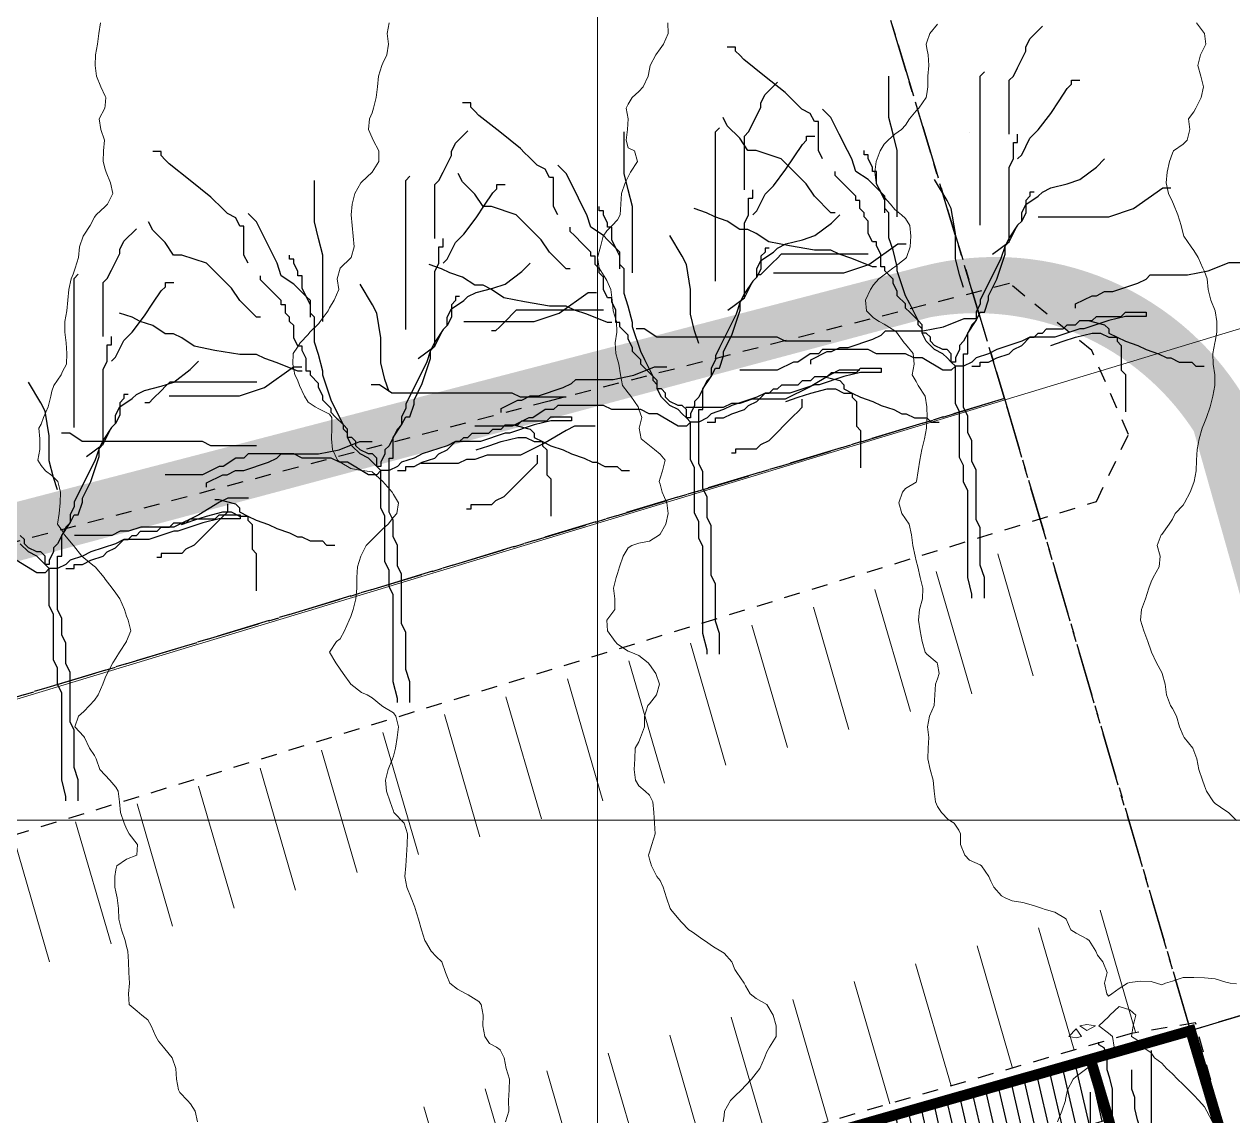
# Model space of a CAD drawing. Header units: centimetres. Extents: x 0 to 642158, y -847 to 649707.
# Drawn here: x 616940 to 616996.6, y 621173.5 to 621224.7 of the extents above; entities that cross this region are included whole.
import ezdxf

# ---------------------------------------------------------------- set-up
doc = ezdxf.new("R2010")
doc.units = ezdxf.units.CM
doc.header["$MEASUREMENT"] = 0
doc.linetypes.add('CENTERX2', pattern=[4, 2.5, -0.5, 0.5, -0.5])
doc.linetypes.add('JIS_02_0.7', pattern=[1.35, 0.75, -0.6])
for name, color, linetype, lineweight in [('MEV_environnement_V', 7, 'Continuous', 20), ('MEV_grille', 254, 'Continuous', 9), ('MEV_schema paysager_V', 7, 'Continuous', 20), ('MEV_vegetal_V', 7, 'Continuous', 25), ('WAL_parcellaire agricole', 7, 'JIS_02_0.7', 25), ('WAL_topographie 0.5', 253, 'Continuous', 20)]:
    doc.layers.add(name, color=color, linetype=linetype, lineweight=lineweight)
doc.layers.add('MEV_schema paysager_Ha', color=7, linetype='Continuous', lineweight=25, transparency=0.13)
doc.layers.add('SPW_parcellaire cadastral', color=7, linetype='CENTERX2', lineweight=25, true_color=0xff0542)
doc.linetypes.add('FENCELINE1', pattern='A,6.35,-2.54,[133,ltypeshp.shx,S=2.54,R=0,X=-2.54,Y=0],-2.54,25.4', length=36.83)
picture_1 = doc.add_image_def('image2.png', size_in_pixel=(6614, 11023))

# ---------------------------------------------------------------- blocks, each defined once
blk = doc.blocks.new('legende vegetal')
at = {"layer": 'MEV_vegetal_V'}
for points in [[(616986.01, 621219.345), (616986.01, 621221.87), (616986.204, 621222.064), (616986.398, 621222.453), (616986.787, 621223.23), (616986.787, 621223.424), (616986.981, 621223.813), (616987.564, 621224.395)], [(616977.265, 621218.18), (616977.071, 621218.568), (616977.071, 621219.928), (616976.877, 621219.928), (616976.682, 621220.316), (616976.294, 621220.511), (616975.905, 621220.899), (616975.711, 621221.093), (616975.517, 621221.287), (616974.545, 621222.064), (616973.573, 621222.841), (616973.379, 621223.036), (616973.185, 621223.23), (616973.185, 621223.424), (616972.796, 621223.424)], [(616984.649, 621215.072), (616984.649, 621222.064), (616984.844, 621222.259)], [(616973.599, 621216.724), (616973.599, 621219.249), (616973.793, 621219.443), (616973.988, 621219.832), (616974.376, 621220.609), (616974.376, 621220.803), (616974.57, 621221.192), (616975.153, 621221.774)], [(616980.763, 621215.46), (616980.763, 621218.568), (616980.569, 621219.345), (616980.374, 621220.122), (616980.374, 621222.064)], [(616986.398, 621218.18), (616986.593, 621218.374), (616986.981, 621219.151), (616987.37, 621219.539), (616987.953, 621220.316), (616988.341, 621220.899), (616988.73, 621221.482), (616988.924, 621221.676), (616988.924, 621221.87), (616989.313, 621221.87)], [(616964.855, 621215.559), (616964.66, 621215.947), (616964.66, 621217.307), (616964.466, 621217.307), (616964.272, 621217.695), (616963.883, 621217.89), (616963.494, 621218.278), (616963.3, 621218.472), (616963.106, 621218.666), (616962.134, 621219.443), (616961.163, 621220.22), (616960.968, 621220.415), (616960.774, 621220.609), (616960.774, 621220.803), (616960.385, 621220.803)], [(616977.848, 621215.654), (616977.654, 621215.654), (616976.877, 621216.431), (616976.488, 621217.014), (616976.099, 621217.403), (616975.322, 621218.18), (616974.156, 621218.568), (616973.768, 621218.568), (616973.379, 621219.151), (616972.796, 621219.734), (616972.602, 621220.122)], [(616980.18, 621215.654), (616980.18, 621216.431), (616979.986, 621216.626), (616979.597, 621217.014), (616979.403, 621217.208), (616978.82, 621217.597), (616978.626, 621218.18), (616978.431, 621218.568), (616978.043, 621219.345), (616977.654, 621220.122), (616977.265, 621220.511)], [(616959.091, 621214.453), (616959.091, 621216.978), (616959.285, 621217.172), (616959.479, 621217.56), (616959.868, 621218.337), (616959.868, 621218.532), (616960.062, 621218.92), (616960.645, 621219.503)], [(616968.352, 621212.839), (616968.352, 621215.947), (616968.158, 621216.724), (616967.964, 621217.501), (616967.964, 621219.443)], [(616972.239, 621212.451), (616972.239, 621219.443), (616972.433, 621219.638)], [(616973.988, 621215.559), (616974.182, 621215.753), (616974.57, 621216.53), (616974.959, 621216.918), (616975.542, 621217.695), (616975.931, 621218.278), (616976.319, 621218.861), (616976.514, 621219.055), (616976.514, 621219.249), (616976.902, 621219.249)], [(616984.844, 621197.59), (616984.844, 621198.561), (616984.649, 621199.144), (616984.649, 621200.892), (616984.455, 621201.28), (616984.455, 621203.611), (616984.261, 621204), (616984.261, 621204.971), (616984.066, 621205.359), (616984.066, 621206.136), (616983.872, 621206.525), (616983.872, 621209.05), (616984.066, 621209.05), (616984.066, 621210.021), (616984.455, 621210.604), (616984.649, 621210.992), (616984.844, 621210.992), (616985.038, 621211.575), (616985.038, 621211.769), (616985.427, 621212.546), (616985.815, 621213.712), (616985.815, 621214.1), (616986.01, 621214.295), (616986.01, 621217.791), (616986.204, 621218.18), (616986.204, 621218.957), (616986.398, 621218.957), (616986.398, 621219.345)], [(616950.346, 621213.287), (616950.152, 621213.676), (616950.152, 621215.035), (616949.958, 621215.035), (616949.763, 621215.424), (616949.375, 621215.618), (616948.986, 621216.007), (616948.792, 621216.201), (616948.597, 621216.395), (616947.626, 621217.172), (616946.654, 621217.949), (616946.46, 621218.143), (616946.266, 621218.337), (616946.266, 621218.532), (616945.877, 621218.532)], [(616987.175, 621216.626), (616986.981, 621216.626), (616986.981, 621216.431), (616986.787, 621216.237), (616986.787, 621215.654), (616986.593, 621215.266), (616986.398, 621215.072), (616986.01, 621214.489), (616985.815, 621214.1), (616985.621, 621213.518), (616984.844, 621211.964), (616984.649, 621211.575), (616984.649, 621211.381), (616984.455, 621210.992), (616984.455, 621210.604), (616984.261, 621210.41), (616984.066, 621210.021), (616983.872, 621209.633), (616983.678, 621209.439), (616983.678, 621209.244), (616983.484, 621208.856), (616983.484, 621208.662), (616983.289, 621208.662), (616983.095, 621208.856), (616982.901, 621209.05), (616982.512, 621209.244), (616982.123, 621209.633), (616981.929, 621210.021), (616981.929, 621210.41), (616981.735, 621210.604), (616981.346, 621211.381), (616981.152, 621211.769), (616980.763, 621212.935), (616980.763, 621213.129), (616980.569, 621213.906), (616980.374, 621214.489), (616980.374, 621215.654), (616980.18, 621215.849), (616980.18, 621216.237), (616979.986, 621216.626), (616979.791, 621217.014), (616979.791, 621217.597), (616979.597, 621217.597), (616979.597, 621217.791), (616979.403, 621218.18), (616979.403, 621218.374), (616979.208, 621218.374), (616979.208, 621218.568)], [(616967.769, 621213.033), (616967.769, 621213.81), (616967.575, 621214.005), (616967.186, 621214.393), (616966.992, 621214.587), (616966.409, 621214.976), (616966.215, 621215.559), (616966.02, 621215.947), (616965.632, 621216.724), (616965.243, 621217.501), (616964.855, 621217.89)], [(616985.232, 621213.712), (616986.01, 621214.295), (616986.398, 621215.072), (616986.593, 621215.266), (616986.593, 621215.654), (616986.787, 621216.043), (616987.37, 621216.431), (616987.564, 621216.626), (616987.953, 621216.82), (616988.73, 621217.014), (616989.313, 621217.208), (616990.09, 621217.791), (616990.479, 621218.18)], [(616953.844, 621210.568), (616953.844, 621213.676), (616953.65, 621214.453), (616953.455, 621215.23), (616953.455, 621217.172)], [(616957.73, 621210.179), (616957.73, 621217.172), (616957.925, 621217.366)], [(616965.438, 621213.033), (616965.243, 621213.033), (616964.466, 621213.81), (616964.077, 621214.393), (616963.689, 621214.782), (616962.912, 621215.559), (616961.746, 621215.947), (616961.357, 621215.947), (616960.968, 621216.53), (616960.385, 621217.113), (616960.191, 621217.501)], [(616984.261, 621197.59), (616984.261, 621197.784), (616984.066, 621198.561), (616984.066, 621202.64), (616983.872, 621203.029), (616983.872, 621203.805), (616983.678, 621204.194), (616983.678, 621206.331), (616983.484, 621206.719), (616983.484, 621208.467), (616983.289, 621208.662), (616983.289, 621209.05), (616983.095, 621209.244), (616982.901, 621209.244), (616982.512, 621209.439), (616982.318, 621209.633), (616982.318, 621209.827), (616982.123, 621210.021), (616981.929, 621210.021), (616981.929, 621210.216), (616981.735, 621210.41), (616981.735, 621210.604), (616981.346, 621210.992), (616981.152, 621211.187), (616981.152, 621211.381), (616980.763, 621211.769), (616980.763, 621211.964), (616980.569, 621212.352), (616980.569, 621212.546), (616980.18, 621212.935), (616980.18, 621213.129), (616979.986, 621213.129), (616979.986, 621213.712), (616979.791, 621214.1), (616979.791, 621214.295), (616979.597, 621214.295), (616979.403, 621214.683), (616979.403, 621215.266), (616979.208, 621215.46), (616979.208, 621215.654), (616979.014, 621215.849), (616979.014, 621216.237), (616978.82, 621216.237), (616978.82, 621216.431), (616978.626, 621216.626), (616978.431, 621216.82), (616978.043, 621217.208), (616977.848, 621217.403), (616977.848, 621217.597)], [(616983.872, 621212.158), (616983.678, 621212.741), (616983.484, 621213.518), (616983.484, 621214.683), (616983.289, 621215.849), (616983.095, 621216.237), (616982.512, 621217.208)], [(616959.479, 621213.287), (616959.674, 621213.481), (616960.062, 621214.258), (616960.451, 621214.647), (616961.034, 621215.424), (616961.422, 621216.007), (616961.811, 621216.589), (616962.005, 621216.783), (616962.005, 621216.978), (616962.394, 621216.978)], [(616972.433, 621194.969), (616972.433, 621195.94), (616972.239, 621196.523), (616972.239, 621198.271), (616972.044, 621198.659), (616972.044, 621200.99), (616971.85, 621201.379), (616971.85, 621202.35), (616971.656, 621202.738), (616971.656, 621203.515), (616971.461, 621203.904), (616971.461, 621206.429), (616971.656, 621206.429), (616971.656, 621207.4), (616972.044, 621207.983), (616972.239, 621208.371), (616972.433, 621208.371), (616972.627, 621208.954), (616972.627, 621209.148), (616973.016, 621209.925), (616973.405, 621211.091), (616973.405, 621211.479), (616973.599, 621211.674), (616973.599, 621215.17), (616973.793, 621215.559), (616973.793, 621216.336), (616973.988, 621216.336), (616973.988, 621216.724)], [(616987.37, 621215.46), (616990.673, 621215.46), (616991.839, 621215.849), (616993.199, 621216.82), (616993.588, 621216.82)], [(616953.261, 621210.762), (616953.261, 621211.539), (616953.067, 621211.733), (616952.678, 621212.122), (616952.484, 621212.316), (616951.901, 621212.704), (616951.707, 621213.287), (616951.512, 621213.676), (616951.124, 621214.453), (616950.735, 621215.23), (616950.346, 621215.618)], [(616974.765, 621214.005), (616974.57, 621214.005), (616974.57, 621213.81), (616974.376, 621213.616), (616974.376, 621213.033), (616974.182, 621212.645), (616973.988, 621212.451), (616973.599, 621211.868), (616973.405, 621211.479), (616973.21, 621210.897), (616972.433, 621209.343), (616972.239, 621208.954), (616972.239, 621208.76), (616972.044, 621208.371), (616972.044, 621207.983), (616971.85, 621207.789), (616971.656, 621207.4), (616971.461, 621207.012), (616971.267, 621206.818), (616971.267, 621206.623), (616971.073, 621206.235), (616971.073, 621206.041), (616970.879, 621206.041), (616970.684, 621206.235), (616970.49, 621206.429), (616970.101, 621206.623), (616969.713, 621207.012), (616969.518, 621207.4), (616969.518, 621207.789), (616969.324, 621207.983), (616968.935, 621208.76), (616968.741, 621209.148), (616968.352, 621210.314), (616968.352, 621210.508), (616968.158, 621211.285), (616967.964, 621211.868), (616967.964, 621213.033), (616967.769, 621213.228), (616967.769, 621213.616), (616967.575, 621214.005), (616967.381, 621214.393), (616967.381, 621214.976), (616967.186, 621214.976), (616967.186, 621215.17), (616966.992, 621215.559), (616966.992, 621215.753), (616966.798, 621215.753), (616966.798, 621215.947)], [(616979.791, 621213.129), (616979.597, 621213.129), (616978.626, 621213.518), (616978.043, 621213.712), (616977.654, 621213.906), (616976.877, 621213.906), (616975.711, 621214.1), (616974.739, 621214.295), (616974.156, 621214.683), (616973.768, 621214.877), (616973.379, 621214.877), (616972.796, 621215.266), (616972.213, 621215.46), (616971.824, 621215.654), (616971.241, 621215.849)], [(616972.822, 621211.091), (616973.599, 621211.674), (616973.988, 621212.451), (616974.182, 621212.645), (616974.182, 621213.033), (616974.376, 621213.422), (616974.959, 621213.81), (616975.153, 621214.005), (616975.542, 621214.199), (616976.319, 621214.393), (616976.902, 621214.587), (616977.68, 621215.17), (616978.068, 621215.559)], [(616943.555, 621209.86), (616943.555, 621212.385), (616943.749, 621212.579), (616943.944, 621212.968), (616944.332, 621213.745), (616944.332, 621213.939), (616944.527, 621214.327), (616945.11, 621214.91)], [(616950.929, 621210.762), (616950.735, 621210.762), (616949.958, 621211.539), (616949.569, 621212.122), (616949.18, 621212.51), (616948.403, 621213.287), (616947.237, 621213.676), (616946.849, 621213.676), (616946.46, 621214.258), (616945.877, 621214.841), (616945.683, 621215.23)], [(616971.85, 621194.969), (616971.85, 621195.163), (616971.656, 621195.94), (616971.656, 621200.019), (616971.461, 621200.408), (616971.461, 621201.184), (616971.267, 621201.573), (616971.267, 621203.71), (616971.073, 621204.098), (616971.073, 621205.846), (616970.879, 621206.041), (616970.879, 621206.429), (616970.684, 621206.623), (616970.49, 621206.623), (616970.101, 621206.818), (616969.907, 621207.012), (616969.907, 621207.206), (616969.713, 621207.4), (616969.518, 621207.4), (616969.518, 621207.595), (616969.324, 621207.789), (616969.324, 621207.983), (616968.935, 621208.371), (616968.741, 621208.566), (616968.741, 621208.76), (616968.352, 621209.148), (616968.352, 621209.343), (616968.158, 621209.731), (616968.158, 621209.925), (616967.769, 621210.314), (616967.769, 621210.508), (616967.575, 621210.508), (616967.575, 621211.091), (616967.381, 621211.479), (616967.381, 621211.674), (616967.186, 621211.674), (616966.992, 621212.062), (616966.992, 621212.645), (616966.798, 621212.839), (616966.798, 621213.033), (616966.603, 621213.228), (616966.603, 621213.616), (616966.409, 621213.616), (616966.409, 621213.81), (616966.215, 621214.005), (616966.02, 621214.199), (616965.632, 621214.587), (616965.438, 621214.782), (616965.438, 621214.976)], [(616957.925, 621192.697), (616957.925, 621193.668), (616957.73, 621194.251), (616957.73, 621195.999), (616957.536, 621196.388), (616957.536, 621198.719), (616957.342, 621199.107), (616957.342, 621200.078), (616957.147, 621200.467), (616957.147, 621201.244), (616956.953, 621201.632), (616956.953, 621204.158), (616957.147, 621204.158), (616957.147, 621205.129), (616957.536, 621205.711), (616957.73, 621206.1), (616957.925, 621206.1), (616958.119, 621206.683), (616958.119, 621206.877), (616958.508, 621207.654), (616958.896, 621208.819), (616958.896, 621209.208), (616959.091, 621209.402), (616959.091, 621212.899), (616959.285, 621213.287), (616959.285, 621214.064), (616959.479, 621214.064), (616959.479, 621214.453)], [(616971.461, 621209.537), (616971.267, 621210.12), (616971.073, 621210.897), (616971.073, 621212.062), (616970.879, 621213.228), (616970.684, 621213.616), (616970.101, 621214.587)], [(616974.959, 621212.839), (616978.263, 621212.839), (616979.428, 621213.228), (616980.789, 621214.199), (616981.177, 621214.199)], [(616960.256, 621211.733), (616960.062, 621211.733), (616960.062, 621211.539), (616959.868, 621211.345), (616959.868, 621210.762), (616959.674, 621210.373), (616959.479, 621210.179), (616959.091, 621209.596), (616958.896, 621209.208), (616958.702, 621208.625), (616957.925, 621207.071), (616957.73, 621206.683), (616957.73, 621206.488), (616957.536, 621206.1), (616957.536, 621205.711), (616957.342, 621205.517), (616957.147, 621205.129), (616956.953, 621204.74), (616956.759, 621204.546), (616956.759, 621204.352), (616956.564, 621203.963), (616956.564, 621203.769), (616956.37, 621203.769), (616956.176, 621203.963), (616955.982, 621204.158), (616955.593, 621204.352), (616955.204, 621204.74), (616955.01, 621205.129), (616955.01, 621205.517), (616954.816, 621205.711), (616954.427, 621206.488), (616954.233, 621206.877), (616953.844, 621208.042), (616953.844, 621208.237), (616953.65, 621209.014), (616953.455, 621209.596), (616953.455, 621210.762), (616953.261, 621210.956), (616953.261, 621211.345), (616953.067, 621211.733), (616952.872, 621212.122), (616952.872, 621212.704), (616952.678, 621212.704), (616952.678, 621212.899), (616952.484, 621213.287), (616952.484, 621213.481), (616952.289, 621213.481), (616952.289, 621213.676)], [(616958.313, 621208.819), (616959.091, 621209.402), (616959.479, 621210.179), (616959.674, 621210.373), (616959.674, 621210.762), (616959.868, 621211.15), (616960.451, 621211.539), (616960.645, 621211.733), (616961.034, 621211.927), (616961.811, 621212.122), (616962.394, 621212.316), (616963.171, 621212.899), (616963.56, 621213.287)], [(616967.381, 621210.508), (616967.186, 621210.508), (616966.215, 621210.897), (616965.632, 621211.091), (616965.243, 621211.285), (616964.466, 621211.285), (616963.3, 621211.479), (616962.329, 621211.674), (616961.746, 621212.062), (616961.357, 621212.256), (616960.968, 621212.256), (616960.385, 621212.645), (616959.802, 621212.839), (616959.414, 621213.033), (616958.831, 621213.228)], [(616979.403, 621213.712), (616975.322, 621213.712), (616975.128, 621213.518), (616974.934, 621213.323), (616974.545, 621212.935), (616974.351, 621212.741), (616974.156, 621212.741)], [(616989.119, 621211.187), (616989.119, 621211.381), (616989.896, 621211.769), (616990.09, 621211.769), (616990.479, 621211.964), (616990.868, 621211.964), (616992.034, 621212.352), (616992.422, 621212.546), (616992.616, 621212.741), (616994.365, 621212.741), (616995.337, 621212.935), (616996.308, 621213.323), (616996.891, 621213.323)], [(616942.195, 621205.586), (616942.195, 621212.579), (616942.389, 621212.773)], [(616957.342, 621192.697), (616957.342, 621192.891), (616957.147, 621193.668), (616957.147, 621197.747), (616956.953, 621198.136), (616956.953, 621198.913), (616956.759, 621199.301), (616956.759, 621201.438), (616956.564, 621201.827), (616956.564, 621203.575), (616956.37, 621203.769), (616956.37, 621204.158), (616956.176, 621204.352), (616955.982, 621204.352), (616955.593, 621204.546), (616955.399, 621204.74), (616955.399, 621204.935), (616955.204, 621205.129), (616955.01, 621205.129), (616955.01, 621205.323), (616954.816, 621205.517), (616954.816, 621205.711), (616954.427, 621206.1), (616954.233, 621206.294), (616954.233, 621206.488), (616953.844, 621206.877), (616953.844, 621207.071), (616953.65, 621207.46), (616953.65, 621207.654), (616953.261, 621208.042), (616953.261, 621208.237), (616953.067, 621208.237), (616953.067, 621208.819), (616952.872, 621209.208), (616952.872, 621209.402), (616952.678, 621209.402), (616952.484, 621209.791), (616952.484, 621210.373), (616952.289, 621210.568), (616952.289, 621210.762), (616952.095, 621210.956), (616952.095, 621211.345), (616951.901, 621211.345), (616951.901, 621211.539), (616951.707, 621211.733), (616951.512, 621211.927), (616951.124, 621212.316), (616950.929, 621212.51), (616950.929, 621212.704)], [(616943.944, 621208.694), (616944.138, 621208.888), (616944.527, 621209.665), (616944.915, 621210.054), (616945.498, 621210.831), (616945.887, 621211.414), (616946.276, 621211.996), (616946.47, 621212.191), (616946.47, 621212.385), (616946.859, 621212.385)], [(616956.953, 621207.265), (616956.759, 621207.848), (616956.564, 621208.625), (616956.564, 621209.791), (616956.37, 621210.956), (616956.176, 621211.345), (616955.593, 621212.316)], [(616960.451, 621210.568), (616963.754, 621210.568), (616964.92, 621210.956), (616966.28, 621211.927), (616966.669, 621211.927)], [(616952.872, 621208.237), (616952.678, 621208.237), (616951.707, 621208.625), (616951.124, 621208.819), (616950.735, 621209.014), (616949.958, 621209.014), (616948.792, 621209.208), (616947.82, 621209.402), (616947.237, 621209.791), (616946.849, 621209.985), (616946.46, 621209.985), (616945.877, 621210.373), (616945.294, 621210.568), (616944.905, 621210.762), (616944.322, 621210.956)], [(616966.992, 621211.091), (616962.912, 621211.091), (616962.717, 621210.897), (616962.523, 621210.702), (616962.134, 621210.314), (616961.94, 621210.12), (616961.746, 621210.12)], [(616984.261, 621208.467), (616984.649, 621208.467), (616984.649, 621208.662), (616985.038, 621208.662), (616985.427, 621208.856), (616986.01, 621209.05), (616986.204, 621209.244), (616986.593, 621209.439), (616986.981, 621209.827), (616987.175, 621209.827), (616987.37, 621210.021), (616987.564, 621210.021), (616987.758, 621210.216), (616988.536, 621210.216), (616988.73, 621210.41), (616989.119, 621210.41), (616989.313, 621210.604), (616989.896, 621210.604), (616990.09, 621210.798), (616991.256, 621210.798), (616991.451, 621210.992), (616992.422, 621210.992), (616992.422, 621210.798), (616991.451, 621210.798), (616990.673, 621210.604), (616989.507, 621210.216), (616989.313, 621210.216), (616988.147, 621209.827), (616986.981, 621209.827), (616986.593, 621209.633), (616985.427, 621209.244), (616985.038, 621209.05), (616984.455, 621208.856), (616984.261, 621208.662), (616983.872, 621208.467), (616983.484, 621208.467), (616983.289, 621208.273), (616982.901, 621208.273), (616981.929, 621208.856), (616981.54, 621208.856), (616981.152, 621209.05), (616979.791, 621209.05), (616979.403, 621209.244), (616977.265, 621209.244), (616977.071, 621209.05), (616976.682, 621209.05), (616976.099, 621208.662), (616975.905, 621208.662), (616975.128, 621208.273), (616973.379, 621208.273)], [(616976.708, 621208.566), (616976.708, 621208.76), (616977.485, 621209.148), (616977.68, 621209.148), (616978.068, 621209.343), (616978.457, 621209.343), (616979.623, 621209.731), (616980.011, 621209.925), (616980.206, 621210.12), (616981.955, 621210.12), (616982.926, 621210.314), (616983.898, 621210.702), (616984.481, 621210.702)], [(616989.507, 621210.604), (616989.702, 621210.604), (616990.479, 621210.41), (616990.673, 621210.216), (616990.673, 621210.021), (616991.062, 621209.827), (616991.062, 621209.633), (616991.256, 621209.439), (616991.256, 621208.273), (616991.451, 621208.079), (616991.451, 621206.331)], [(616942.389, 621188.104), (616942.389, 621189.075), (616942.195, 621189.658), (616942.195, 621191.406), (616942, 621191.795), (616942, 621194.126), (616941.806, 621194.514), (616941.806, 621195.486), (616941.612, 621195.874), (616941.612, 621196.651), (616941.418, 621197.04), (616941.418, 621199.565), (616941.612, 621199.565), (616941.612, 621200.536), (616942, 621201.119), (616942.195, 621201.507), (616942.389, 621201.507), (616942.583, 621202.09), (616942.583, 621202.284), (616942.972, 621203.061), (616943.361, 621204.227), (616943.361, 621204.615), (616943.555, 621204.809), (616943.555, 621208.306), (616943.749, 621208.694), (616943.749, 621209.471), (616943.944, 621209.471), (616943.944, 621209.86)], [(616977.654, 621209.633), (616975.517, 621209.633), (616975.128, 621209.827), (616969.493, 621209.827), (616968.91, 621210.216), (616968.521, 621210.216)], [(616987.953, 621209.439), (616988.536, 621209.633), (616989.119, 621209.827), (616989.896, 621210.021), (616990.285, 621210.021), (616990.673, 621209.827), (616991.062, 621209.827), (616991.451, 621209.633), (616992.034, 621209.439), (616992.422, 621209.244), (616993.005, 621209.05), (616993.394, 621208.856), (616993.588, 621208.856), (616993.977, 621208.662), (616994.56, 621208.662), (616994.754, 621208.467), (616995.142, 621208.467)], [(616944.721, 621207.14), (616944.527, 621207.14), (616944.527, 621206.946), (616944.332, 621206.752), (616944.332, 621206.169), (616944.138, 621205.78), (616943.944, 621205.586), (616943.555, 621205.003), (616943.361, 621204.615), (616943.166, 621204.032), (616942.389, 621202.478), (616942.195, 621202.09), (616942.195, 621201.896), (616942, 621201.507), (616942, 621201.119), (616941.806, 621200.924), (616941.612, 621200.536), (616941.418, 621200.147), (616941.223, 621199.953), (616941.223, 621199.759), (616941.029, 621199.37), (616941.029, 621199.176), (616940.835, 621199.176), (616940.64, 621199.37), (616940.446, 621199.565), (616940.057, 621199.759), (616939.669, 621200.147)], [(616942.778, 621204.227), (616943.555, 621204.809), (616943.944, 621205.586), (616944.138, 621205.78), (616944.138, 621206.169), (616944.332, 621206.557), (616944.915, 621206.946), (616945.11, 621207.14), (616945.498, 621207.334), (616946.276, 621207.529), (616946.859, 621207.723), (616947.636, 621208.306), (616948.024, 621208.694)], [(616941.806, 621188.104), (616941.806, 621188.298), (616941.612, 621189.075), (616941.612, 621193.155), (616941.418, 621193.543), (616941.418, 621194.32), (616941.223, 621194.709), (616941.223, 621196.845), (616941.029, 621197.234), (616941.029, 621198.982), (616940.835, 621199.176), (616940.835, 621199.565), (616940.64, 621199.759), (616940.446, 621199.759), (616940.057, 621199.953), (616939.863, 621200.147), (616939.863, 621200.342), (616939.669, 621200.536)], [(616946.642, 621207.073), (616949.945, 621207.073), (616951.111, 621207.461), (616952.471, 621208.433), (616952.86, 621208.433)], [(616971.85, 621205.846), (616972.239, 621205.846), (616972.239, 621206.041), (616972.627, 621206.041), (616973.016, 621206.235), (616973.599, 621206.429), (616973.793, 621206.623), (616974.182, 621206.818), (616974.57, 621207.206), (616974.765, 621207.206), (616974.959, 621207.4), (616975.153, 621207.4), (616975.348, 621207.595), (616976.125, 621207.595), (616976.319, 621207.789), (616976.708, 621207.789), (616976.902, 621207.983), (616977.485, 621207.983), (616977.68, 621208.177), (616978.846, 621208.177), (616979.04, 621208.371), (616980.011, 621208.371), (616980.011, 621208.177), (616979.04, 621208.177), (616978.263, 621207.983), (616977.097, 621207.595), (616976.902, 621207.595), (616975.736, 621207.206), (616974.57, 621207.206), (616974.182, 621207.012), (616973.016, 621206.623), (616972.627, 621206.429), (616972.044, 621206.235), (616971.85, 621206.041), (616971.461, 621205.846), (616971.073, 621205.846), (616970.879, 621205.652), (616970.49, 621205.652), (616969.518, 621206.235), (616969.13, 621206.235), (616968.741, 621206.429), (616967.381, 621206.429), (616966.992, 621206.623), (616964.855, 621206.623), (616964.66, 621206.429), (616964.272, 621206.429), (616963.689, 621206.041), (616963.494, 621206.041), (616962.717, 621205.652), (616960.968, 621205.652)], [(616962.2, 621206.294), (616962.2, 621206.488), (616962.977, 621206.877), (616963.171, 621206.877), (616963.56, 621207.071), (616963.949, 621207.071), (616965.114, 621207.46), (616965.503, 621207.654), (616965.697, 621207.848), (616967.446, 621207.848), (616968.418, 621208.042), (616969.389, 621208.431), (616969.972, 621208.431)], [(616979.014, 621208.273), (616978.043, 621208.273), (616977.654, 621208.079), (616976.682, 621207.496), (616975.517, 621206.913), (616973.962, 621206.913), (616973.379, 621206.719), (616972.99, 621206.719), (616972.602, 621206.525), (616970.853, 621206.525)], [(616941.418, 621202.673), (616941.223, 621203.255), (616941.029, 621204.032), (616941.029, 621205.198), (616940.835, 621206.363), (616940.64, 621206.752), (616940.057, 621207.723)], [(616950.757, 621207.721), (616946.677, 621207.721), (616946.482, 621207.527), (616946.288, 621207.333), (616945.899, 621206.944), (616945.705, 621206.75), (616945.511, 621206.75)], [(616965.243, 621207.012), (616963.106, 621207.012), (616962.717, 621207.206), (616957.082, 621207.206), (616956.499, 621207.595), (616956.11, 621207.595)], [(616977.097, 621207.983), (616977.291, 621207.983), (616978.068, 621207.789), (616978.263, 621207.595), (616978.263, 621207.4), (616978.651, 621207.206), (616978.651, 621207.012), (616978.846, 621206.818), (616978.846, 621205.652), (616979.04, 621205.458), (616979.04, 621203.71)], [(616975.542, 621206.818), (616976.125, 621207.012), (616976.708, 621207.206), (616977.485, 621207.4), (616977.874, 621207.4), (616978.263, 621207.206), (616978.651, 621207.206), (616979.04, 621207.012), (616979.623, 621206.818), (616980.011, 621206.623), (616980.594, 621206.429), (616980.983, 621206.235), (616981.177, 621206.235), (616981.566, 621206.041), (616982.149, 621206.041), (616982.343, 621205.846), (616982.732, 621205.846)], [(616976.294, 621206.913), (616976.294, 621206.525), (616976.099, 621206.331), (616975.905, 621206.136), (616975.517, 621205.748), (616975.128, 621205.359), (616974.739, 621204.971), (616974.351, 621204.777), (616974.156, 621204.582), (616973.185, 621204.582), (616973.185, 621204.388), (616972.99, 621204.388)], [(616957.342, 621203.575), (616957.73, 621203.575), (616957.73, 621203.769), (616958.119, 621203.769), (616958.508, 621203.963), (616959.091, 621204.158), (616959.285, 621204.352), (616959.674, 621204.546), (616960.062, 621204.935), (616960.256, 621204.935), (616960.451, 621205.129), (616960.645, 621205.129), (616960.839, 621205.323), (616961.617, 621205.323), (616961.811, 621205.517), (616962.2, 621205.517), (616962.394, 621205.711), (616962.977, 621205.711), (616963.171, 621205.906), (616964.337, 621205.906), (616964.531, 621206.1), (616965.503, 621206.1), (616965.503, 621205.906), (616964.531, 621205.906), (616963.754, 621205.711), (616962.588, 621205.323), (616962.394, 621205.323), (616961.228, 621204.935), (616960.062, 621204.935), (616959.674, 621204.74), (616958.508, 621204.352), (616958.119, 621204.158), (616957.536, 621203.963), (616957.342, 621203.769), (616956.953, 621203.575), (616956.564, 621203.575), (616956.37, 621203.381), (616955.982, 621203.381), (616955.01, 621203.963), (616954.621, 621203.963), (616954.233, 621204.158), (616952.872, 621204.158), (616952.484, 621204.352), (616950.346, 621204.352), (616950.152, 621204.158), (616949.763, 621204.158), (616949.18, 621203.769), (616948.986, 621203.769), (616948.209, 621203.381), (616946.46, 621203.381)], [(616950.735, 621204.74), (616948.597, 621204.74), (616948.209, 621204.935), (616942.574, 621204.935), (616941.991, 621205.323), (616941.602, 621205.323)], [(616966.603, 621205.652), (616965.632, 621205.652), (616965.243, 621205.458), (616964.272, 621204.875), (616963.106, 621204.292), (616961.551, 621204.292), (616960.968, 621204.098), (616960.58, 621204.098), (616960.191, 621203.904), (616958.442, 621203.904)], [(616962.588, 621205.711), (616962.783, 621205.711), (616963.56, 621205.517), (616963.754, 621205.323), (616963.754, 621205.129), (616964.143, 621204.935), (616964.143, 621204.74), (616964.337, 621204.546), (616964.337, 621203.381), (616964.531, 621203.186), (616964.531, 621201.438)], [(616948.391, 621202.8), (616948.391, 621202.994), (616949.168, 621203.382), (616949.362, 621203.382), (616949.751, 621203.577), (616950.139, 621203.577), (616951.305, 621203.965), (616951.694, 621204.159), (616951.888, 621204.354), (616953.637, 621204.354), (616954.609, 621204.548), (616955.58, 621204.936), (616956.163, 621204.936)], [(616961.034, 621204.546), (616961.617, 621204.74), (616962.2, 621204.935), (616962.977, 621205.129), (616963.366, 621205.129), (616963.754, 621204.935), (616964.143, 621204.935), (616964.531, 621204.74), (616965.114, 621204.546), (616965.503, 621204.352), (616966.086, 621204.158), (616966.475, 621203.963), (616966.669, 621203.963), (616967.058, 621203.769), (616967.64, 621203.769), (616967.835, 621203.575), (616968.223, 621203.575)], [(616963.883, 621204.292), (616963.883, 621203.904), (616963.689, 621203.71), (616963.494, 621203.515), (616963.106, 621203.127), (616962.717, 621202.738), (616962.329, 621202.35), (616961.94, 621202.156), (616961.746, 621201.961), (616960.774, 621201.961), (616960.774, 621201.767), (616960.58, 621201.767)], [(616950.369, 621202.282), (616949.397, 621202.282), (616949.008, 621202.088), (616948.037, 621201.505), (616946.871, 621200.923), (616945.317, 621200.923), (616944.734, 621200.728), (616944.345, 621200.728), (616943.956, 621200.534), (616942.207, 621200.534)], [(616949.375, 621202.021), (616949.375, 621201.632), (616949.18, 621201.438), (616948.986, 621201.244), (616948.597, 621200.855), (616948.209, 621200.467), (616947.82, 621200.078), (616947.432, 621199.884), (616947.237, 621199.69), (616946.266, 621199.69), (616946.266, 621199.496), (616946.071, 621199.496)], [(616948.779, 621202.217), (616948.974, 621202.217), (616949.751, 621202.023), (616949.945, 621201.828), (616949.945, 621201.634), (616950.334, 621201.44), (616950.334, 621201.246), (616950.528, 621201.051), (616950.528, 621199.886), (616950.722, 621199.692), (616950.722, 621197.943)], [(616941.806, 621198.982), (616942.195, 621198.982), (616942.195, 621199.176), (616942.583, 621199.176), (616942.972, 621199.37), (616943.555, 621199.565), (616943.749, 621199.759), (616944.138, 621199.953), (616944.527, 621200.342), (616944.721, 621200.342), (616944.915, 621200.536), (616945.11, 621200.536), (616945.304, 621200.73), (616946.081, 621200.73), (616946.276, 621200.924), (616946.664, 621200.924), (616946.859, 621201.119), (616947.441, 621201.119), (616947.636, 621201.313), (616948.802, 621201.313), (616948.996, 621201.507), (616949.967, 621201.507), (616949.967, 621201.313), (616948.996, 621201.313), (616948.219, 621201.119), (616947.053, 621200.73), (616946.859, 621200.73), (616945.693, 621200.342), (616944.527, 621200.342), (616944.138, 621200.147), (616942.972, 621199.759), (616942.583, 621199.565), (616942, 621199.37), (616941.806, 621199.176), (616941.418, 621198.982), (616941.029, 621198.982), (616940.835, 621198.788), (616940.446, 621198.788), (616939.474, 621199.37)], [(616947.225, 621201.051), (616947.808, 621201.246), (616948.391, 621201.44), (616949.168, 621201.634), (616949.557, 621201.634), (616949.945, 621201.44), (616950.334, 621201.44), (616950.722, 621201.246), (616951.305, 621201.051), (616951.694, 621200.857), (616952.277, 621200.663), (616952.666, 621200.469), (616952.86, 621200.469), (616953.249, 621200.274), (616953.831, 621200.274), (616954.026, 621200.08), (616954.414, 621200.08)], [(616990.72, 621170.553), (616990.85, 621170.553), (616990.85, 621174.579), (616990.72, 621175.098), (616990.591, 621175.488), (616990.591, 621176.137), (616990.461, 621176.527), (616990.201, 621176.657), (616990.201, 621176.787)], [(616990.591, 621165.228), (616990.72, 621165.228), (616990.72, 621165.617), (616990.85, 621165.747), (616990.85, 621166.007), (616990.981, 621166.267), (616990.981, 621168.215), (616991.11, 621168.474), (616991.11, 621168.734), (616991.24, 621168.734), (616991.37, 621169.124), (616991.89, 621169.903), (616991.89, 621170.163), (616992.28, 621170.812), (616992.41, 621171.332), (616992.539, 621171.722), (616992.67, 621172.241), (616992.67, 621176.397)], [(616992.15, 621172.631), (616992.15, 621172.76), (616992.02, 621173.15), (616991.89, 621173.67), (616991.89, 621174.189), (616991.76, 621174.579), (616991.76, 621175.488)], [(616990.981, 621164.188), (616990.981, 621167.955), (616990.85, 621168.215), (616990.72, 621168.734), (616990.72, 621169.124), (616990.591, 621169.384), (616990.591, 621169.514), (616990.331, 621169.773), (616990.201, 621170.163), (616990.071, 621170.423), (616990.071, 621170.553), (616989.941, 621171.462), (616989.811, 621172.241), (616989.811, 621174.449)]]:
    blk.add_lwpolyline(points, dxfattribs=at)
blk = doc.blocks.new('*U114')
at = {"layer": 'MEV_grille', "transparency": 33554687}
blk.add_lwpolyline([(-1338.461, 0), (1338.461, 0)], dxfattribs=at)
blk = doc.blocks.new('*U115')
at = {"layer": 'MEV_grille', "color": 0, "linetype": 'ByBlock', "lineweight": -2, "transparency": 16777216}
blk.add_blockref('*U114', (0, -1200), dxfattribs=at)
blk = doc.blocks.new('*U112')
at = {"layer": 'MEV_grille', "transparency": 33554687}
blk.add_lwpolyline([(0, 1825.476), (0, -1825.476)], dxfattribs=at)
blk = doc.blocks.new('*U113')
at = {"layer": 'MEV_grille', "color": 0, "linetype": 'ByBlock', "lineweight": -2, "transparency": 16777216}
blk.add_blockref('*U112', (1600, 0), dxfattribs=at)

msp = doc.modelspace()

# ---------------------------------------------------------------- hatches: boundary and pattern name
at = {"layer": 'MEV_schema paysager_Ha', "transparency": 33554687}
h = msp.add_hatch(dxfattribs=at)
h.set_pattern_fill('AR-SAND', color=256, angle=45)
h.set_pattern_definition([(82.5, (0, 0), (-1.407013184, 1.3179271225), [0, -1.52, 0, -1.7, 0, -1.625]), (52.5, (0, 0), (-0.744137511, 3.24697973), [0, -0.82, 0, -1.37, 0, -0.525]), (12.5, (-0.8697, -0.8697), (2.198029273, 2.206032383), [0, -0.5, 0, -1.8, 0, -2.35]), (2.5, (-0.8697, -0.8697), (1.5050421636, 2.746262851), [0, -0.25, 0, -1.18, 0, -1.35])])
edge = h.paths.add_edge_path()
edge.add_line((616904.324, 621190.066), (616982.401, 621210.953))
edge.add_arc((616984.552, 621198.967), 12.177, 33.0735, 100.1729, ccw=False)
edge.add_line((616994.756, 621205.612), (617014.985, 621133.912))
edge.add_line((617014.985, 621133.912), (617017.553, 621134.537))
edge.add_line((617017.553, 621134.537), (616997.388, 621206.734))
edge.add_arc((616985.445, 621200.128), 13.648, 28.9491, 104.5602)
edge.add_line((616982.014, 621213.338), (616903.37, 621192.87))
edge.add_line((616903.37, 621192.87), (616904.324, 621190.066))
at = {"layer": 'MEV_schema paysager_Ha', "true_color": 0xffffff, "transparency": 33554687}
h = msp.add_hatch(dxfattribs=at)
h.set_pattern_fill('ANSI31', scale=5, angle=58)
h.paths.add_polyline_path([(616951.818, 621165.317), (616952.735, 621161.983), (616990.763, 621173.362), (616989.957, 621176.189)])

# ---------------------------------------------------------------- linework, layer by layer
at = {"layer": 'MEV_environnement_V', "const_width": 0.5}
for points in [[(616989.918, 621176.178), (616994.605, 621177.519), (616996.089, 621172.519), (616991.396, 621171.253)], [(616927.34, 621158.339), (616989.918, 621176.178), (616990.763, 621173.361), (616991.358, 621171.21), (617001.655, 621133.209)]]:
    msp.add_lwpolyline(points, dxfattribs=at)
at = {"layer": 'MEV_schema paysager_V', "color": 60, "linetype": 'FENCELINE1', "ltscale": 0.2}
msp.add_lwpolyline([(616906.386, 621183), (617050.979, 621226.816), (617022.978, 621370.881)], dxfattribs=at)
at = {"layer": 'MEV_schema paysager_V', "color": 51}
for points in [[(616985.57, 621199.872), (616987.234, 621194.146)], [(616982.689, 621199.034), (616984.354, 621193.309)], [(616979.808, 621198.196), (616981.473, 621192.471)], [(616976.928, 621197.359), (616978.592, 621191.634)], [(616974.047, 621196.521), (616975.712, 621190.796)], [(616971.166, 621195.684), (616972.831, 621189.958)], [(616968.285, 621194.846), (616969.95, 621189.121)], [(616965.405, 621194.008), (616967.069, 621188.283)], [(616962.524, 621193.171), (616964.189, 621187.446)], [(616959.643, 621192.333), (616961.308, 621186.608)], [(616956.763, 621191.496), (616958.427, 621185.77)], [(616953.882, 621190.658), (616955.547, 621184.933)], [(616951.001, 621189.82), (616952.666, 621184.095)], [(616948.121, 621188.983), (616949.785, 621183.257)], [(616945.24, 621188.145), (616946.905, 621182.42)], [(616942.359, 621187.307), (616944.024, 621181.582)], [(616939.479, 621186.47), (616941.143, 621180.745)], [(616990.364, 621183.169), (616992.029, 621177.444)], [(616987.483, 621182.331), (616989.148, 621176.606)], [(616984.603, 621181.494), (616986.267, 621175.768)], [(616981.722, 621180.656), (616983.387, 621174.931)], [(616978.841, 621179.818), (616980.506, 621174.093)], [(616975.96, 621178.981), (616977.625, 621173.256)], [(616973.08, 621178.143), (616974.744, 621172.418)], [(616970.199, 621177.306), (616971.864, 621171.58)], [(616967.318, 621176.468), (616968.983, 621170.743)], [(616964.438, 621175.63), (616966.102, 621169.905)], [(616961.557, 621174.793), (616963.222, 621169.068)], [(616958.676, 621173.955), (616960.341, 621168.23)]]:
    msp.add_lwpolyline(points, dxfattribs=at)
at = {"layer": 'MEV_schema paysager_V'}
msp.add_lwpolyline([(616951.818, 621165.317), (616952.735, 621161.983), (616990.763, 621173.362), (616989.957, 621176.189)], close=True, dxfattribs=at)
at = {"layer": 'MEV_vegetal_V'}
msp.add_lwpolyline([(616984.242, 621219.634), (616984.242, 621219.634)], dxfattribs=at)
at = {"layer": 'SPW_parcellaire cadastral'}
for points in [[(616994.605, 621177.519), (616985.886, 621207.147), (616944.019, 621346.288), (616971.753, 621365.049), (617029.25, 621381.354), (617065.63, 621389.514), (617071.741, 621390.887), (617073.221, 621360.179), (617089.684, 621313.243), (617093.033, 621290.202), (617101.744, 621209.692), (616994.605, 621177.519)], [(616985.886, 621207.147), (616906.418, 621183.133), (616891.176, 621232.847), (616944.019, 621346.288), (616985.886, 621207.147)], [(616991.404, 621171.223), (616996.089, 621172.519), (616994.605, 621177.519), (617101.744, 621209.692)], [(616994.605, 621177.519), (616947.391, 621164.013), (616944.915, 621163.304), (616939.38, 621161.721), (616930.885, 621159.242), (616926.239, 621176.359), (616909.455, 621171.862), (616906.418, 621183.133), (616985.886, 621207.147), (616994.605, 621177.519)], [(616991.404, 621171.223), (616990.763, 621173.361), (616948.261, 621160.611), (616945.772, 621159.899), (616940.183, 621158.301), (616939.38, 621161.721), (616944.915, 621163.304), (616947.391, 621164.013), (616994.605, 621177.519), (616996.089, 621172.519), (616991.404, 621171.223)]]:
    msp.add_lwpolyline(points, dxfattribs=at)
at = {"layer": 'WAL_parcellaire agricole'}
msp.add_lwpolyline([(617042.845, 621103.895), (617012.847, 621093.891), (616997.982, 621159.103), (616995.481, 621170.388), (616996.237, 621172.588), (616994.837, 621177.888), (616991.837, 621177.388), (616930.94, 621159.681), (616925.266, 621182.309), (616990.191, 621202.316), (616991.691, 621205.459), (616989.976, 621209.387), (616986.118, 621212.53), (616964.548, 621207.027), (616907.479, 621191.949), (616895.475, 621229.376)], dxfattribs=at)
at = {"layer": 'WAL_topographie 0.5'}
for points in [[(616943.526, 621224.75), (616943.446, 621224.25), (616943.384, 621223.75), (616943.299, 621223.25), (616943.271, 621222.75), (616943.332, 621222.25), (616943.539, 621221.75), (616943.75, 621221.318), (616943.779, 621221.25), (616943.75, 621220.875), (616943.735, 621220.75), (616943.464, 621220.25), (616943.538, 621219.75), (616943.719, 621219.25), (616943.675, 621218.75), (616943.658, 621218.25), (616943.75, 621217.9), (616943.792, 621217.75), (616943.994, 621217.25), (616944.102, 621216.75), (616943.859, 621216.25), (616943.75, 621216.141), (616943.319, 621215.75), (616943.25, 621215.645), (616943.036, 621215.25), (616942.75, 621214.796), (616942.719, 621214.75), (616942.536, 621214.25), (616942.49, 621213.75), (616942.345, 621213.25), (616942.25, 621212.975), (616942.16, 621212.75), (616942.048, 621212.25), (616942, 621211.75), (616941.946, 621211.25), (616941.859, 621210.75), (616941.861, 621210.25), (616941.917, 621209.75), (616941.942, 621209.25), (616941.941, 621208.75), (616941.75, 621208.417), (616941.681, 621208.25), (616941.34, 621207.75), (616941.25, 621207.481), (616941.196, 621207.25), (616941.07, 621206.75), (616940.858, 621206.25), (616940.75, 621205.94), (616940.639, 621205.75), (616940.691, 621205.25), (616940.691, 621204.75), (616940.595, 621204.25), (616940.75, 621204), (616940.954, 621203.75), (616941.25, 621203.54), (616941.531, 621203.25), (616941.645, 621202.75), (616941.644, 621202.25), (616941.596, 621201.75), (616941.513, 621201.25), (616941.75, 621200.929), (616941.843, 621200.75), (616942.25, 621200.272), (616942.265, 621200.25), (616942.65, 621199.75), (616942.75, 621199.676), (616943.25, 621199.276), (616943.277, 621199.25), (616943.705, 621198.75), (616943.75, 621198.681), (616944.071, 621198.25), (616944.25, 621198.017), (616944.436, 621197.75), (616944.645, 621197.25), (616944.75, 621196.941), (616944.827, 621196.75), (616944.944, 621196.25), (616944.75, 621195.773), (616944.743, 621195.75), (616944.421, 621195.25), (616944.25, 621194.971), (616944.112, 621194.75), (616943.832, 621194.25), (616943.75, 621194.046), (616943.643, 621193.75), (616943.42, 621193.25), (616943.25, 621193.014), (616943.018, 621192.75), (616942.75, 621192.475), (616942.493, 621192.25), (616942.322, 621191.75), (616942.75, 621191.3), (616942.779, 621191.25), (616943.012, 621190.75), (616943.25, 621190.417), (616943.319, 621190.25), (616943.49, 621189.75), (616943.75, 621189.49), (616943.964, 621189.25), (616944.25, 621188.93), (616944.357, 621188.75), (616944.417, 621188.25), (616944.463, 621187.75), (616944.629, 621187.25), (616944.75, 621186.981), (616944.865, 621186.75), (616945.25, 621186.262), (616945.26, 621186.25), (616945.25, 621186), (616945.222, 621185.75), (616944.75, 621185.561), (616944.298, 621185.25), (616944.25, 621185.062), (616944.204, 621184.75), (616944.202, 621184.25), (616944.25, 621184.019), (616944.315, 621183.75), (616944.377, 621183.25), (616944.393, 621182.75), (616944.516, 621182.25), (616944.679, 621181.75), (616944.75, 621181.464), (616944.802, 621181.25), (616944.833, 621180.75), (616944.855, 621180.25), (616944.882, 621179.75), (616944.839, 621179.25), (616944.868, 621178.75), (616945.25, 621178.425), (616945.456, 621178.25), (616945.75, 621178.023), (616945.9, 621177.75), (616946.119, 621177.25), (616946.25, 621177.021), (616946.482, 621176.75), (616946.75, 621176.424), (616946.879, 621176.25), (616947.056, 621175.75), (616947.083, 621175.25), (616947.181, 621174.75), (616947.25, 621174.625), (616947.607, 621174.25), (616947.75, 621174.083), (616947.964, 621173.75), (616948.071, 621173.25)], [(616957.05, 621224.75), (616956.954, 621224.25), (616957.018, 621223.75), (616956.95, 621223.25), (616956.75, 621222.861), (616956.711, 621222.75), (616956.552, 621222.25), (616956.5, 621221.75), (616956.437, 621221.25), (616956.314, 621220.75), (616956.25, 621220.528), (616956.125, 621220.25), (616956.079, 621219.75), (616956.25, 621219.361), (616956.304, 621219.25), (616956.574, 621218.75), (616956.561, 621218.25), (616956.25, 621217.75), (616956.25, 621217.75), (616955.75, 621217.281), (616955.725, 621217.25), (616955.438, 621216.75), (616955.325, 621216.25), (616955.277, 621215.75), (616955.324, 621215.25), (616955.368, 621214.75), (616955.411, 621214.25), (616955.267, 621213.75), (616955.25, 621213.73), (616954.75, 621213.25), (616954.75, 621213.25), (616954.614, 621212.75), (616954.7, 621212.25), (616954.482, 621211.75), (616954.25, 621211.389), (616954.19, 621211.25), (616953.826, 621210.75), (616953.75, 621210.657), (616953.343, 621210.25), (616953.25, 621210.15), (616952.88, 621209.75), (616952.75, 621209.556), (616952.56, 621209.25), (616952.536, 621208.75), (616952.63, 621208.25), (616952.75, 621208.019), (616952.859, 621207.75), (616953.089, 621207.25), (616953.25, 621206.972), (616953.583, 621206.75), (616953.75, 621206.663), (616954.25, 621206.416), (616954.359, 621206.25), (616954.361, 621205.75), (616954.35, 621205.25), (616954.402, 621204.75), (616954.63, 621204.25), (616954.75, 621204.156), (616955.25, 621203.859), (616955.75, 621203.765), (616955.917, 621203.75), (616956.25, 621203.702), (616956.75, 621203.25), (616956.75, 621203.25), (616957.19, 621202.75), (616957.25, 621202.641), (616957.487, 621202.25), (616957.41, 621201.75), (616957.25, 621201.59), (616957, 621201.25), (616956.75, 621201.032), (616956.468, 621200.75), (616956.25, 621200.543), (616955.977, 621200.25), (616955.75, 621199.815), (616955.723, 621199.75), (616955.565, 621199.25), (616955.534, 621198.75), (616955.53, 621198.25), (616955.488, 621197.75), (616955.37, 621197.25), (616955.25, 621196.935), (616955.172, 621196.75), (616954.955, 621196.25), (616954.75, 621195.875), (616954.589, 621195.75), (616954.25, 621195.25), (616954.558, 621194.75), (616954.75, 621194.462), (616954.891, 621194.25), (616955.25, 621193.75), (616955.25, 621193.75), (616955.75, 621193.363), (616956.019, 621193.25), (616956.25, 621193.114), (616956.694, 621192.75), (616956.75, 621192.717), (616957.25, 621192.417), (616957.368, 621192.25), (616957.483, 621191.75), (616957.434, 621191.25), (616957.357, 621190.75), (616957.25, 621190.375), (616957.216, 621190.25), (616957.011, 621189.75), (616956.881, 621189.25), (616956.921, 621188.75), (616957.105, 621188.25), (616957.25, 621187.8), (616957.271, 621187.75), (616957.75, 621187.25), (616957.75, 621187.25), (616957.917, 621186.75), (616957.893, 621186.25), (616957.872, 621185.75), (616957.83, 621185.25), (616957.792, 621184.75), (616957.875, 621184.25), (616958.077, 621183.75), (616958.25, 621183.3), (616958.267, 621183.25), (616958.429, 621182.75), (616958.565, 621182.25), (616958.725, 621181.75), (616958.75, 621181.694), (616959.026, 621181.25), (616959.25, 621181), (616959.521, 621180.75), (616959.694, 621180.25), (616959.75, 621180.083), (616959.898, 621179.75), (616960.25, 621179.462), (616960.662, 621179.25), (616960.75, 621179.2), (616961.25, 621178.881), (616961.357, 621178.75), (616961.462, 621178.25), (616961.442, 621177.75), (616961.528, 621177.25), (616961.75, 621176.917), (616962.083, 621176.75), (616962.25, 621176.617), (616962.446, 621176.25), (616962.538, 621175.75), (616962.69, 621175.25), (616962.68, 621174.75), (616962.65, 621174.25), (616962.655, 621173.75), (616962.5, 621173.25)], [(616970.115, 621224.75), (616970.128, 621224.25), (616969.912, 621223.75), (616969.75, 621223.533), (616969.552, 621223.25), (616969.276, 621222.75), (616969.25, 621222.583), (616969.193, 621222.25), (616968.958, 621221.75), (616968.75, 621221.53), (616968.433, 621221.25), (616968.25, 621220.944), (616968.155, 621220.75), (616968.25, 621220.25), (616968.25, 621220.25), (616968.25, 621220.25), (616968.224, 621219.75), (616968.155, 621219.25), (616968.25, 621218.887), (616968.55, 621218.75), (616968.683, 621218.25), (616968.361, 621217.75), (616968.25, 621217.536), (616968.112, 621217.25), (616967.942, 621216.75), (616967.911, 621216.25), (616967.872, 621215.75), (616967.75, 621215.512), (616967.5, 621215.25), (616967.25, 621215), (616967.083, 621214.75), (616966.953, 621214.25), (616966.817, 621213.75), (616966.893, 621213.25), (616967.207, 621212.75), (616967.25, 621212.671), (616967.44, 621212.25), (616967.5, 621211.75), (616967.546, 621211.25), (616967.708, 621210.75), (616967.719, 621210.25), (616967.642, 621209.75), (616967.674, 621209.25), (616967.75, 621208.972), (616967.811, 621208.75), (616967.885, 621208.25), (616967.981, 621207.75), (616968.25, 621207.417), (616968.375, 621207.25), (616968.727, 621206.75), (616968.75, 621206.639), (616968.89, 621206.25), (616968.771, 621205.75), (616968.855, 621205.25), (616969.25, 621204.937), (616969.487, 621204.75), (616969.75, 621204.532), (616969.982, 621204.25), (616969.854, 621203.75), (616969.75, 621203.417), (616969.71, 621203.25), (616969.75, 621203.131), (616969.842, 621202.75), (616970.058, 621202.25), (616970.118, 621201.75), (616970.009, 621201.25), (616969.75, 621200.781), (616969.714, 621200.75), (616969.25, 621200.464), (616968.75, 621200.358), (616968.43, 621200.25), (616968.25, 621200.148), (616968.014, 621199.75), (616967.843, 621199.25), (616967.75, 621198.94), (616967.688, 621198.75), (616967.57, 621198.25), (616967.627, 621197.75), (616967.625, 621197.25), (616967.25, 621196.75), (616967.286, 621196.25), (616967.647, 621195.75), (616967.75, 621195.625), (616968.25, 621195.298), (616968.381, 621195.25), (616968.75, 621195.094), (616969.181, 621194.75), (616969.25, 621194.684), (616969.55, 621194.25), (616969.712, 621193.75), (616969.575, 621193.25), (616969.25, 621192.835), (616969.179, 621192.75), (616969.02, 621192.25), (616969.011, 621191.75), (616968.825, 621191.25), (616968.75, 621191.062), (616968.578, 621190.75), (616968.564, 621190.25), (616968.536, 621189.75), (616968.601, 621189.25), (616968.75, 621188.988), (616969.044, 621188.75), (616969.25, 621188.555), (616969.412, 621188.25), (616969.455, 621187.75), (616969.489, 621187.25), (616969.517, 621186.75), (616969.361, 621186.25), (616969.25, 621185.886), (616969.198, 621185.75), (616969.25, 621185.562), (616969.346, 621185.25), (616969.598, 621184.75), (616969.75, 621184.556), (616969.884, 621184.25), (616970.046, 621183.75), (616970.217, 621183.25), (616970.25, 621183.19), (616970.629, 621182.75), (616970.75, 621182.604), (616971.09, 621182.25), (616971.25, 621182.15), (616971.75, 621181.794), (616971.822, 621181.75), (616972.25, 621181.44), (616972.594, 621181.25), (616972.75, 621181.146), (616973.102, 621180.75), (616973.25, 621180.387), (616973.35, 621180.25), (616973.685, 621179.75), (616973.75, 621179.613), (616973.972, 621179.25), (616974.25, 621179.023), (616974.75, 621178.75), (616974.75, 621178.75), (616975.05, 621178.25), (616975.192, 621177.75), (616975.179, 621177.25), (616974.868, 621176.75), (616974.75, 621176.525), (616974.644, 621176.25), (616974.42, 621175.75), (616974.25, 621175.524), (616974.025, 621175.25), (616973.75, 621174.952), (616973.564, 621174.75), (616973.25, 621174.454), (616973.042, 621174.25), (616972.772, 621173.75), (616972.75, 621173.55), (616972.707, 621173.25)], [(616982.75, 621224.694), (616982.386, 621224.25), (616982.25, 621223.841), (616982.221, 621223.75), (616982.25, 621223.55), (616982.302, 621223.25), (616982.336, 621222.75), (616982.297, 621222.25), (616982.3, 621221.75), (616982.25, 621221.417), (616982.218, 621221.25), (616981.864, 621220.75), (616981.75, 621220.629), (616981.429, 621220.25), (616981.25, 621219.958), (616981.058, 621219.75), (616980.75, 621219.528), (616980.438, 621219.25), (616980.25, 621219.068), (616980.052, 621218.75), (616979.875, 621218.25), (616979.815, 621217.75), (616979.865, 621217.25), (616980.132, 621216.75), (616980.25, 621216.576), (616980.538, 621216.25), (616980.75, 621216), (616981.055, 621215.75), (616981.25, 621215.583), (616981.45, 621215.25), (616981.494, 621214.75), (616981.464, 621214.25), (616981.294, 621213.75), (616981.25, 621213.704), (616980.75, 621213.323), (616980.65, 621213.25), (616980.25, 621212.942), (616979.991, 621212.75), (616979.75, 621212.47), (616979.613, 621212.25), (616979.379, 621211.75), (616979.423, 621211.25), (616979.75, 621210.923), (616980.013, 621210.75), (616980.25, 621210.635), (616980.75, 621210.321), (616980.831, 621210.25), (616981.187, 621209.75), (616981.25, 621209.687), (616981.612, 621209.25), (616981.653, 621208.75), (616981.555, 621208.25), (616981.75, 621207.942), (616981.843, 621207.75), (616982.167, 621207.25), (616982.25, 621206.75), (616982.25, 621206.75), (616982.257, 621206.25), (616982.25, 621206.125), (616982.229, 621205.75), (616982.135, 621205.25), (616982.017, 621204.75), (616981.917, 621204.25), (616981.835, 621203.75), (616981.764, 621203.25), (616981.75, 621203.224), (616981.25, 621202.924), (616981.107, 621202.75), (616980.936, 621202.25), (616981.079, 621201.75), (616981.25, 621201.509), (616981.421, 621201.25), (616981.533, 621200.75), (616981.583, 621200.25), (616981.702, 621199.75), (616981.75, 621199.542), (616981.823, 621199.25), (616981.933, 621198.75), (616982.06, 621198.25), (616982.043, 621197.75), (616981.907, 621197.25), (616981.848, 621196.75), (616981.928, 621196.25), (616982.032, 621195.75), (616982.167, 621195.25), (616982.25, 621195.169), (616982.731, 621194.75), (616982.75, 621194.694), (616982.83, 621194.25), (616982.75, 621194), (616982.657, 621193.75), (616982.616, 621193.25), (616982.583, 621192.75), (616982.375, 621192.25), (616982.283, 621191.75), (616982.336, 621191.25), (616982.308, 621190.75), (616982.287, 621190.25), (616982.405, 621189.75), (616982.543, 621189.25), (616982.583, 621188.75), (616982.65, 621188.25), (616982.75, 621188.016), (616982.932, 621187.75), (616983.25, 621187.417), (616983.519, 621187.25), (616983.75, 621186.917), (616983.821, 621186.75), (616983.827, 621186.25), (616984.019, 621185.75), (616984.25, 621185.51), (616984.75, 621185.292), (616984.804, 621185.25), (616985.146, 621184.75), (616985.25, 621184.519), (616985.38, 621184.25), (616985.75, 621183.833), (616985.917, 621183.75), (616986.25, 621183.602), (616986.75, 621183.528), (616987.25, 621183.391), (616987.659, 621183.25), (616987.75, 621183.217), (616988.25, 621183.068), (616988.75, 621182.778), (616988.769, 621182.75), (616989, 621182.25), (616989.25, 621182.09), (616989.75, 621181.817), (616989.845, 621181.75), (616990.162, 621181.25), (616990.25, 621181.062), (616990.5, 621180.75), (616990.7, 621180.25), (616990.568, 621179.75), (616990.683, 621179.25), (616990.75, 621179.139), (616990.917, 621179.25), (616991.25, 621179.5), (616991.65, 621179.75), (616991.75, 621179.77), (616992.25, 621179.841), (616992.75, 621179.815), (616993, 621179.75), (616993.25, 621179.659), (616993.432, 621179.75), (616993.75, 621179.842), (616994.25, 621180.014), (616994.75, 621180.017), (616995.25, 621180), (616995.75, 621179.946), (616996.25, 621179.794), (616996.456, 621179.75), (616996.75, 621179.706)], [(616994.875, 621224.75), (616995.25, 621224.25), (616995.25, 621224.25), (616995.315, 621223.75), (616995.25, 621223.632), (616995.074, 621223.25), (616994.936, 621222.75), (616995.083, 621222.25), (616995.207, 621221.75), (616995.107, 621221.25), (616994.857, 621220.75), (616994.75, 621220.573), (616994.511, 621220.25), (616994.574, 621219.75), (616994.45, 621219.25), (616994.25, 621219.066), (616993.806, 621218.75), (616993.75, 621218.643), (616993.622, 621218.25), (616993.512, 621217.75), (616993.461, 621217.25), (616993.564, 621216.75), (616993.75, 621216.368), (616993.803, 621216.25), (616994, 621215.75), (616994.16, 621215.25), (616994.25, 621214.861), (616994.288, 621214.75), (616994.625, 621214.25), (616994.75, 621214.075), (616994.96, 621213.75), (616995.176, 621213.25), (616995.25, 621213.103), (616995.386, 621212.75), (616995.426, 621212.25), (616995.547, 621211.75), (616995.75, 621211.25), (616995.75, 621211.25), (616995.835, 621210.75), (616995.833, 621210.25), (616995.75, 621209.812), (616995.735, 621209.75), (616995.643, 621209.25), (616995.664, 621208.75), (616995.735, 621208.25), (616995.736, 621207.75), (616995.642, 621207.25), (616995.514, 621206.75), (616995.347, 621206.25), (616995.25, 621206.017), (616995.145, 621205.75), (616995, 621205.25), (616994.907, 621204.75), (616994.875, 621204.25), (616994.868, 621203.75), (616994.766, 621203.25), (616994.75, 621203.204), (616994.583, 621202.75), (616994.325, 621202.25), (616994.25, 621202.14), (616993.878, 621201.75), (616993.75, 621201.488), (616993.594, 621201.25), (616993.25, 621200.772), (616993.23, 621200.75), (616993.042, 621200.25), (616993.173, 621199.75), (616993.132, 621199.25), (616992.855, 621198.75), (616992.75, 621198.554), (616992.647, 621198.25), (616992.496, 621197.75), (616992.307, 621197.25), (616992.259, 621196.75), (616992.42, 621196.25), (616992.596, 621195.75), (616992.75, 621195.306), (616992.773, 621195.25), (616993.006, 621194.75), (616993.25, 621194.298), (616993.274, 621194.25), (616993.413, 621193.75), (616993.468, 621193.25), (616993.667, 621192.75), (616993.75, 621192.611), (616993.947, 621192.25), (616994.079, 621191.75), (616994.25, 621191.35), (616994.31, 621191.25), (616994.71, 621190.75), (616994.75, 621190.635), (616994.889, 621190.25), (616994.985, 621189.75), (616995.156, 621189.25), (616995.25, 621189), (616995.347, 621188.75), (616995.676, 621188.25), (616995.75, 621188.167), (616996.25, 621187.828), (616996.375, 621187.75), (616996.75, 621187.375)], [(616995.638, 621173.25), (616995.373, 621173.75), (616995.25, 621173.942), (616994.988, 621174.25), (616994.75, 621174.5), (616994.5, 621174.75), (616994.25, 621175), (616993.997, 621175.25), (616993.75, 621175.497), (616993.471, 621175.75), (616993.25, 621175.988), (616992.911, 621176.25), (616992.75, 621176.472), (616992.371, 621176.75), (616992.25, 621176.972), (616991.833, 621177.25), (616991.917, 621177.75), (616992.041, 621178.25), (616991.75, 621178.5), (616991.25, 621178.643), (616990.827, 621178.25), (616990.75, 621178.159), (616990.3, 621177.75), (616990.75, 621177.404), (616990.95, 621177.25), (616991.025, 621176.75), (616990.75, 621176.593), (616990.426, 621176.25), (616990.25, 621176.143), (616989.75, 621175.75), (616989.75, 621175.75), (616989.25, 621175.375), (616989.107, 621175.25), (616988.843, 621174.75), (616988.75, 621174.295), (616988.738, 621174.25), (616988.579, 621173.75), (616988.375, 621173.25)], [(616989.25, 621177.176), (616989.5, 621177.25), (616989.25, 621177.607), (616988.893, 621177.25), (616989.25, 621177.176)], [(616989.75, 621177.528), (616990.15, 621177.75), (616989.75, 621177.811), (616989.417, 621177.75), (616989.75, 621177.528)]]:
    msp.add_lwpolyline(points, dxfattribs=at)

# ---------------------------------------------------------------- block references
at = {"layer": 'MEV_grille', "transparency": 33554687}
for name, p in [('*U113', (615366.814, 620593.644)), ('*U115', (616669.481, 622387.381))]:
    msp.add_blockref(name, p, dxfattribs=at)
at = {"layer": 'MEV_vegetal_V'}
msp.add_blockref('legende vegetal', (0.098, 0.193), dxfattribs=at)

# ---------------------------------------------------------------- pictures from other files: only their frames are drawn
image = msp.add_image(picture_1, insert=(616830.845, 620745.783), size_in_units=(429.466, 715.756), dxfattribs=dict(brightness=75))
image.dxf.flags = 7

doc.saveas('drawing.dxf')
